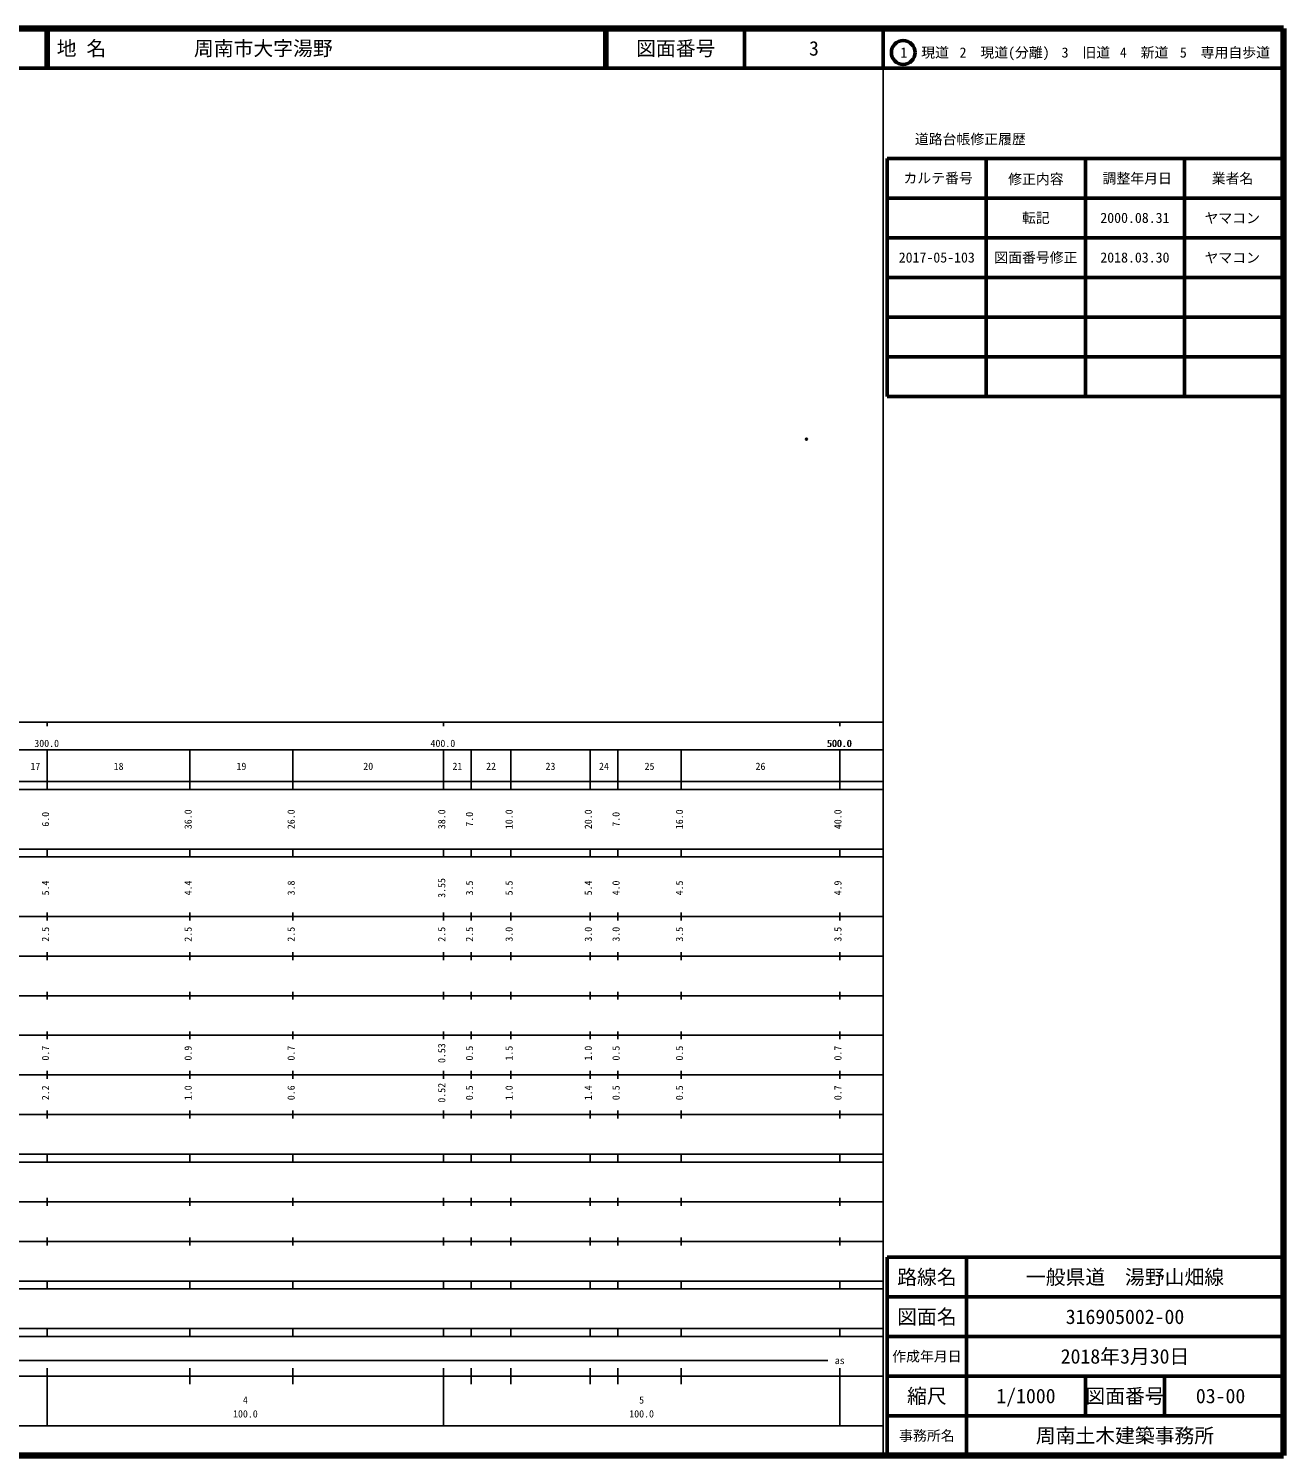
# Model space of a CAD drawing. Units: millimetres on the paper. Extents: x 40 to 680, y 20 to 380.
# Drawn here: x 363.3 to 680, y 20 to 380 of the extents above; entities that cross this region are included whole.
import ezdxf
from ezdxf.enums import TextEntityAlignment as Align

# ---------------------------------------------------------------- set-up
doc = ezdxf.new("R2010")
doc.units = ezdxf.units.MM
doc.header["$PDMODE"] = 32
doc.header["$PDSIZE"] = 0.5
doc.layers.add('M-OTRS', color=6, linetype='Continuous')
doc.layers.add('M-TTL-TXT', color=7, linetype='Continuous')
for name, color, linetype, lineweight in [('M-TTL', 2, 'Continuous', 140), ('M-TTL-BAND', 7, 'Continuous', 25), ('M-TTL-FRAM', 2, 'Continuous', 50), ('M-TTL-LINE', 7, 'Continuous', 50)]:
    doc.layers.add(name, color=color, linetype=linetype, lineweight=lineweight)
doc.styles.add('ＭＳ ゴシック', font='')
doc.styles.get('ＭＳ ゴシック').set_extended_font_data('MS Gothic')

msp = doc.modelspace()

# ---------------------------------------------------------------- linework, layer by layer
at = {"layer": 'M-OTRS'}
msp.add_point((559.601, 276.434), dxfattribs=at)
at = {"layer": 'M-TTL'}
for p, q in [((680, 380), (40, 380)), ((680, 20), (680, 380)), ((40, 20), (680, 20))]:
    msp.add_line(p, q, dxfattribs=at)
at = {"layer": 'M-TTL-BAND'}
for p, q in [((579, 20), (579, 370)), ((40, 205), (579, 205)), ((368, 205), (368, 204)), ((468, 205), (468, 204)), ((568, 205), (568, 204)), ((68, 198), (579, 198)), ((368, 188), (368, 198)), ((404, 188), (404, 198)), ((430, 188), (430, 198)), ((468, 188), (468, 198)), ((475, 188), (475, 198)), ((485, 188), (485, 198)), ((505, 188), (505, 198)), ((512, 188), (512, 198)), ((528, 188), (528, 198)), ((568, 188), (568, 198)), ((40, 190), (579, 190)), ((40, 188), (579, 188)), ((40, 173), (579, 173)), ((368, 171), (368, 173)), ((404, 171), (404, 173)), ((430, 171), (430, 173)), ((468, 171), (468, 173)), ((475, 171), (475, 173)), ((485, 171), (485, 173)), ((505, 171), (505, 173)), ((512, 171), (512, 173)), ((528, 171), (528, 173)), ((568, 171), (568, 173)), ((40, 171), (579, 171)), ((40, 156), (579, 156)), ((368, 155), (368, 157)), ((404, 155), (404, 157)), ((430, 155), (430, 157)), ((468, 155), (468, 157)), ((475, 155), (475, 157)), ((485, 155), (485, 157)), ((505, 155), (505, 157)), ((512, 155), (512, 157)), ((528, 155), (528, 157)), ((568, 155), (568, 157)), ((46, 146), (579, 146)), ((368, 145), (368, 147)), ((404, 145), (404, 147)), ((430, 145), (430, 147)), ((468, 145), (468, 147)), ((475, 145), (475, 147)), ((485, 145), (485, 147)), ((505, 145), (505, 147)), ((512, 145), (512, 147)), ((528, 145), (528, 147)), ((568, 145), (568, 147)), ((368, 135), (368, 137)), ((404, 135), (404, 137)), ((430, 135), (430, 137)), ((468, 135), (468, 137)), ((475, 135), (475, 137)), ((485, 135), (485, 137)), ((505, 135), (505, 137)), ((512, 135), (512, 137)), ((528, 135), (528, 137)), ((568, 135), (568, 137)), ((52, 136), (579, 136)), ((46, 126), (579, 126)), ((368, 125), (368, 127)), ((404, 125), (404, 127)), ((430, 125), (430, 127)), ((468, 125), (468, 127)), ((475, 125), (475, 127)), ((485, 125), (485, 127)), ((505, 125), (505, 127)), ((512, 125), (512, 127)), ((528, 125), (528, 127)), ((568, 125), (568, 127)), ((52, 116), (579, 116)), ((368, 115), (368, 117)), ((404, 115), (404, 117)), ((430, 115), (430, 117)), ((468, 115), (468, 117)), ((475, 115), (475, 117)), ((485, 115), (485, 117)), ((505, 115), (505, 117)), ((512, 115), (512, 117)), ((528, 115), (528, 117)), ((568, 115), (568, 117)), ((46, 106), (579, 106)), ((368, 105), (368, 107)), ((404, 105), (404, 107)), ((430, 105), (430, 107)), ((468, 105), (468, 107)), ((475, 105), (475, 107)), ((485, 105), (485, 107)), ((505, 105), (505, 107)), ((512, 105), (512, 107)), ((528, 105), (528, 107)), ((568, 105), (568, 107)), ((40, 96), (579, 96)), ((40, 94), (579, 94)), ((368, 94), (368, 96)), ((404, 94), (404, 96)), ((430, 94), (430, 96)), ((468, 94), (468, 96)), ((475, 94), (475, 96)), ((485, 94), (485, 96)), ((505, 94), (505, 96)), ((512, 94), (512, 96)), ((528, 94), (528, 96)), ((568, 94), (568, 96)), ((49, 84), (579, 84)), ((368, 83), (368, 85)), ((404, 83), (404, 85)), ((430, 83), (430, 85)), ((468, 83), (468, 85)), ((475, 83), (475, 85)), ((485, 83), (485, 85)), ((505, 83), (505, 85)), ((512, 83), (512, 85)), ((528, 83), (528, 85)), ((568, 83), (568, 85)), ((40, 74), (579, 74)), ((368, 73), (368, 75)), ((404, 73), (404, 75)), ((430, 73), (430, 75)), ((468, 73), (468, 75)), ((475, 73), (475, 75)), ((485, 73), (485, 75)), ((505, 73), (505, 75)), ((512, 73), (512, 75)), ((528, 73), (528, 75)), ((568, 73), (568, 75)), ((40, 64), (579, 64)), ((40, 62), (579, 62)), ((368, 62), (368, 64)), ((404, 62), (404, 64)), ((430, 62), (430, 64)), ((468, 62), (468, 64)), ((475, 62), (475, 64)), ((485, 62), (485, 64)), ((505, 62), (505, 64)), ((512, 62), (512, 64)), ((528, 62), (528, 64)), ((568, 62), (568, 64)), ((40, 52), (579, 52)), ((368, 50), (368, 52)), ((404, 50), (404, 52)), ((430, 50), (430, 52)), ((468, 50), (468, 52)), ((475, 50), (475, 52)), ((485, 50), (485, 52)), ((505, 50), (505, 52)), ((512, 50), (512, 52)), ((528, 50), (528, 52)), ((568, 50), (568, 52)), ((40, 50), (579, 50)), ((71, 44), (565, 44)), ((40, 40), (579, 40)), ((368, 27.5), (368, 42)), ((404, 38), (404, 42)), ((430, 38), (430, 42)), ((468, 27.5), (468, 42)), ((475, 38), (475, 42)), ((485, 38), (485, 42)), ((505, 38), (505, 42)), ((512, 38), (512, 42)), ((528, 38), (528, 42)), ((568, 27.5), (568, 42)), ((68, 27.5), (579, 27.5))]:
    msp.add_line(p, q, dxfattribs=at)
at = {"layer": 'M-TTL-FRAM'}
for p, q in [((580, 347.197), (580, 287.197)), ((580, 347.197), (680, 347.197)), ((580, 287.197), (680, 287.197)), ((680, 70), (580, 70)), ((580, 70), (580, 20))]:
    msp.add_line(p, q, dxfattribs=at)
at = {"layer": 'M-TTL-LINE'}
for p, q in [((367.75, 380), (367.75, 370)), ((368.25, 380), (368.25, 370)), ((508.747, 380), (508.747, 370)), ((509.247, 380), (509.247, 370)), ((543.997, 380), (543.997, 370)), ((579, 380), (579, 370)), ((40, 370), (680, 370)), ((605, 347.197), (605, 287.197)), ((630, 347.197), (630, 287.197)), ((655, 347.197), (655, 287.197)), ((580, 337.197), (680, 337.197)), ((580, 327.197), (680, 327.197)), ((580, 317.197), (680, 317.197)), ((580, 307.197), (680, 307.197)), ((580, 297.197), (680, 297.197)), ((600, 70), (600, 20)), ((680, 60), (580, 60)), ((680, 50), (580, 50)), ((680, 40), (580, 40)), ((630, 40), (630, 30)), ((650, 40), (650, 30)), ((680, 30), (580, 30))]:
    msp.add_line(p, q, dxfattribs=at)
msp.add_circle((584.031, 373.958), 3, dxfattribs=at)

# ---------------------------------------------------------------- texts
at = {"layer": 'M-TTL-BAND', "style": 'ＭＳ ゴシック'}
for s, p in [('300.0', (367.844, 198.195)), ('400.0', (467.844, 198.195)), ('500.0', (567.844, 198.195)), ('500.0', (568, 198.195)), ('17', (365, 192.405)), ('18', (386, 192.405)), ('19', (417, 192.405)), ('20', (449, 192.405)), ('21', (471.5, 192.405)), ('22', (480, 192.405)), ('23', (495, 192.405)), ('24', (508.5, 192.405)), ('25', (520, 192.405)), ('26', (548, 192.405)), ('as', (568, 42.5)), ('4', (418, 32.523)), ('5', (518, 32.523)), ('100.0', (418, 29.033)), ('100.0', (518, 29.033))]:
    msp.add_text(s, height=1.833, dxfattribs=at).set_placement(p, align=Align.BOTTOM_CENTER)
for s, p in [('6.0', (369, 180.5)), ('36.0', (405, 180.5)), ('26.0', (431, 180.5)), ('38.0', (469, 180.5)), ('7.0', (476, 180.5)), ('10.0', (486, 180.5)), ('20.0', (506, 180.5)), ('7.0', (513, 180.5)), ('16.0', (529, 180.5)), ('40.0', (569, 180.5)), ('5.4', (369, 163.174)), ('4.4', (405, 163.174)), ('3.8', (431, 163.174)), ('3.55', (469, 163.174)), ('3.5', (476, 163.174)), ('5.5', (486, 163.174)), ('5.4', (506, 163.174)), ('4.0', (513, 163.174)), ('4.5', (529, 163.174)), ('4.9', (569, 163.174)), ('2.5', (369, 151.5)), ('2.5', (405, 151.5)), ('2.5', (431, 151.5)), ('2.5', (469, 151.5)), ('2.5', (476, 151.5)), ('3.0', (486, 151.5)), ('3.0', (506, 151.5)), ('3.0', (513, 151.5)), ('3.5', (529, 151.5)), ('3.5', (569, 151.5)), ('0.7', (369, 121.5)), ('0.9', (405, 121.5)), ('0.7', (431, 121.5)), ('0.53', (469, 121.5)), ('0.5', (476, 121.5)), ('1.5', (486, 121.5)), ('1.0', (506, 121.5)), ('0.5', (513, 121.5)), ('0.5', (529, 121.5)), ('0.7', (569, 121.5)), ('2.2', (369, 111.5)), ('1.0', (405, 111.5)), ('0.6', (431, 111.5)), ('0.52', (469, 111.5)), ('0.5', (476, 111.5)), ('1.0', (486, 111.5)), ('1.4', (506, 111.5)), ('0.5', (513, 111.5)), ('0.5', (529, 111.5)), ('0.7', (569, 111.5))]:
    msp.add_text(s, height=1.833, rotation=90, dxfattribs=at).set_placement(p, align=Align.BOTTOM_CENTER)
at = {"layer": 'M-TTL-TXT', "style": 'ＭＳ ゴシック'}
for s, p in [('地 名', (370.38, 375)), ('周南市大字湯野', (405.024, 375))]:
    msp.add_text(s, height=3.666, dxfattribs=at).set_placement(p, align=Align.MIDDLE_LEFT)
for s, height, p in [('図面番号', 3.666, (526.622, 375)), ('3', 3.666, (561.497, 375)), ('1\u3000現道', 2.566, (589.448, 373.958)), ('2\u3000現道(分離)', 2.566, (609.619, 373.958)), ('3\u3000旧道', 2.566, (630.121, 373.958)), ('4\u3000新道', 2.566, (644.824, 373.958)), ('5\u3000専用自歩道', 2.566, (665.228, 373.958)), ('道路台帳修正履歴', 2.566, (600.968, 352.113)), ('カルテ番号', 2.566, (592.839, 342.277)), ('修正内容', 2.566, (617.509, 342.023)), ('調整年月日', 2.566, (643.089, 342.197)), ('業者名', 2.566, (667.134, 342.197)), ('転記', 2.566, (617.5, 332.245)), ('2000.08.31', 2.566, (642.5, 332.245)), ('ヤマコン', 2.566, (667.077, 332.189)), ('2017-05-103', 2.566, (592.5, 322.245)), ('図面番号修正', 2.566, (617.5, 322.245)), ('2018.03.30', 2.566, (642.5, 322.245)), ('ヤマコン', 2.566, (667.077, 322.189)), ('路線名', 3.666, (590, 65)), ('路線名', 3.666, (590, 65)), ('一般県道\u3000湯野山畑線', 3.666, (640, 65)), ('図面名', 3.666, (590, 55)), ('図面名', 3.666, (590, 55)), ('316905002-00', 3.666, (640, 55)), ('2018年3月30日', 3.666, (640, 45)), ('作成年月日', 2.566, (590, 45)), ('作成年月日', 2.566, (590, 45)), ('縮尺', 3.666, (590, 35)), ('縮尺', 3.666, (590, 35)), ('1/1000', 3.666, (615, 35)), ('図面番号', 3.666, (640, 35)), ('図面番号', 3.666, (640, 35)), ('03-00', 3.666, (664.125, 35)), ('事務所名', 2.566, (590, 25)), ('事務所名', 2.566, (590, 25)), ('周南土木建築事務所', 3.666, (640, 25))]:
    msp.add_text(s, height=height, dxfattribs=at).set_placement(p, align=Align.MIDDLE_CENTER)

doc.saveas('drawing.dxf')
